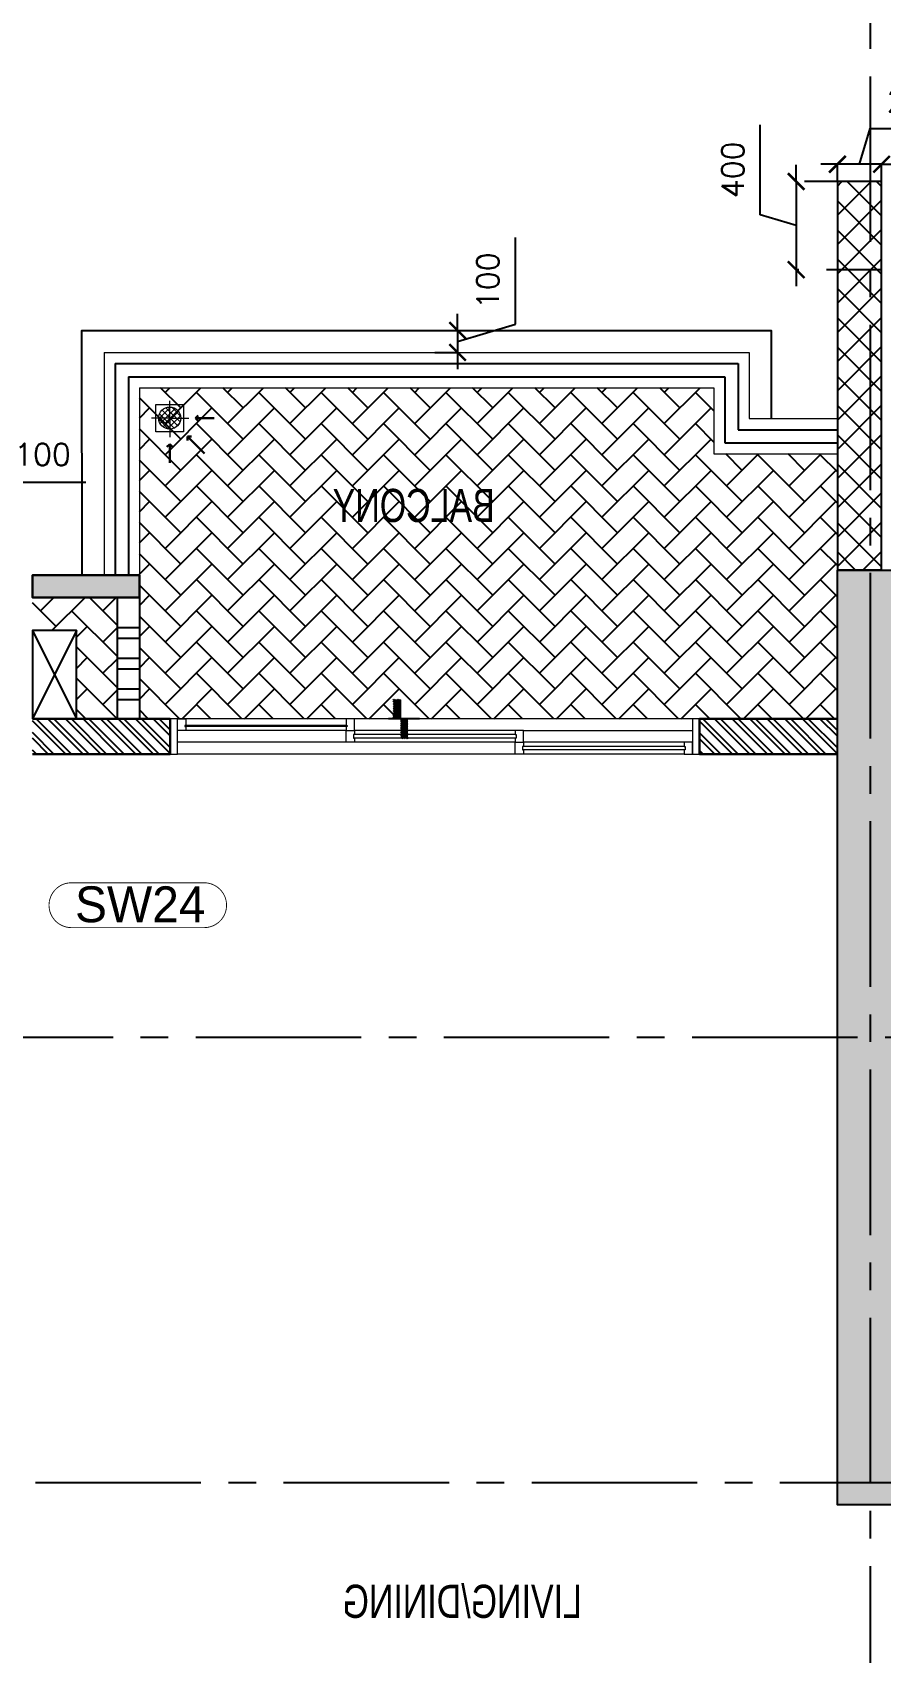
# Model space of a CAD drawing. Header units: millimetres. Extents: x 1181448 to 1317632, y -5734806 to -5633961.
# Drawn here: x 1218662 to 1222512, y -5714824 to -5707479 of the extents above; entities that cross this region are included whole.
import ezdxf

# ---------------------------------------------------------------- set-up
doc = ezdxf.new("R2010")
doc.units = ezdxf.units.MM
doc.header["$LTSCALE"] = 1000
doc.header["$MEASUREMENT"] = 0
for name, pattern in [('3BHK-A$1$AUDIT_D_120904163729-0', [0]), ('AUDIT_D_120904163729-0', [0]), ('T8(T9 IS SIMILAR) - TYPICAL FLOOR ELEVATION$1$AUDIT_D_120904163729-0', [0]), ('T8(T9 IS SIMILAR) - TYPICAL FLOOR ELEVATION$1$HIDDEN', [0.375, 0.25, -0.125]), ('T8_REFUGE COLUMNS$0$CENTER2', [1.125, 0.75, -0.125, 0.125, -0.125])]:
    doc.linetypes.add(name, pattern=pattern)
doc.layers.get('0').update_dxf_attribs({"linetype": 'AUDIT_D_120904163729-0'})
for name, color, linetype, lineweight in [('3BHK-A$0$a-Text', 4, 'Continuous', 0), ('3BHK-A$1$a-TOI-fixtures', 251, 'Continuous', 0), ('3BHK-A$1$A-WALL- 160', 6, 'Continuous', 30), ('3BHK-A$1$Ele', 8, 'Continuous', 15), ('3BHK-A$1$Window', 4, 'Continuous', 20), ('T8(T9 IS SIMILAR) - REFUGE FLOOR$0$D&W', 8, 'Continuous', 25), ('T8_REFUGE COLUMNS$0$A-COLUMN NO size reduce', 81, 'Continuous', 25)]:
    doc.layers.add(name, color=color, linetype=linetype, lineweight=lineweight)
for name, color, linetype in [('3BHK-A$0$a-tile drop', 3, 'Continuous'), ('3BHK-A$0$APT PLANS-typ$0$TILEDROP', 3, 'Continuous'), ('3BHK-A$1$$1$CUT-OUT', 49, 'Continuous'), ('3BHK-A$1$A-DECK SUNK 125', 8, 'Continuous'), ('3BHK-A$1$A-Elev Feature-Chajja', 13, 'Continuous'), ('3BHK-A$1$A-HATCH -160', 251, '3BHK-A$1$AUDIT_D_120904163729-0'), ('3BHK-A$1$CUT-OUT', 49, 'Continuous'), ('3BHK-A$1$ELE 1', 1, 'Continuous'), ('A_dim', 1, 'Continuous'), ('T8(T9 IS SIMILAR) - REFUGE FLOOR$1$A_rail', 253, 'Continuous'), ('T8(T9 IS SIMILAR) - TYPICAL FLOOR ELEVATION$0$A-DIM', 1, 'T8(T9 IS SIMILAR) - TYPICAL FLOOR ELEVATION$1$AUDIT_D_120904163729-0'), ('T8(T9 IS SIMILAR) - TYPICAL FLOOR ELEVATION$1$A-WALL HATCH', 252, 'T8(T9 IS SIMILAR) - TYPICAL FLOOR ELEVATION$1$AUDIT_D_120904163729-0'), ('T8(T9 IS SIMILAR) - TYPICAL FLOOR ELEVATION$1$A-WALL-FEATURES', 6, 'T8(T9 IS SIMILAR) - TYPICAL FLOOR ELEVATION$1$AUDIT_D_120904163729-0'), ('T8_REFUGE COLUMNS$0$A-CENTERLINE', 193, 'T8_REFUGE COLUMNS$0$CENTER2'), ('T8_REFUGE COLUMNS$1$A-RCC COLS', 3, 'Continuous')]:
    doc.layers.add(name, color=color, linetype=linetype)
doc.layers.add('T8_REFUGE COLUMNS$0$COL-HATCH', color=7, linetype='Continuous', lineweight=25, true_color=0xa3a3a3)
doc.styles.add('3BHK-A$0$ARIAL ARROW', font='swisscl.ttf')
doc.styles.add('3BHK-A$0$Romans 1', font='romans.shx', dxfattribs={"height": 100})
doc.styles.add('T8(T9 IS SIMILAR) - TYPICAL FLOOR ELEVATION$0$Romans 1', font='romans.shx', dxfattribs={"height": 100})
doc.styles.add('T8_REFUGE COLUMNS$0$STANDARD', font='GOTHIC.TTF')
doc.dimstyles.new('3BHK-A$0$ALPINE S', dxfattribs={"dimscale": 0, "dimtxt": 100, "dimasz": 75, "dimexe": 0, "dimexo": 0, "dimgap": 75, "dimtad": 1, "dimdec": 0, "dimzin": 0, "dimdsep": 46, "dimtxsty": '3BHK-A$0$Romans 1', "dimblk": '3BHK-A$0$_ArchTick', "dimcen": 0.09, "dimclrd": 256, "dimclre": 256, "dimclrt": 7, "dimadec": 0, "dimazin": 0, "dimtfac": 1, "dimtdec": 0, "dimtofl": 0, "dimtmove": 1, "dimatfit": 0, "dimldrblk": '3BHK-A$0$_Open90', "dimfxl": 1, "dimtolj": 1, "dimtzin": 0, "dimarcsym": 0})
doc.dimstyles.new('T8(T9 IS SIMILAR) - TYPICAL FLOOR ELEVATION$0$ALPINE S', dxfattribs={"dimscale": 0, "dimtxt": 100, "dimasz": 75, "dimexe": 0, "dimexo": 0, "dimgap": 75, "dimtad": 1, "dimdec": 0, "dimzin": 0, "dimdsep": 46, "dimtxsty": 'T8(T9 IS SIMILAR) - TYPICAL FLOOR ELEVATION$0$Romans 1', "dimblk": 'T8(T9 IS SIMILAR) - TYPICAL FLOOR ELEVATION$0$_ArchTick', "dimcen": 0.09, "dimclrd": 256, "dimclre": 256, "dimclrt": 7, "dimadec": 0, "dimazin": 0, "dimtfac": 1, "dimtdec": 0, "dimtofl": 0, "dimtmove": 1, "dimatfit": 0, "dimldrblk": 'T8(T9 IS SIMILAR) - TYPICAL FLOOR ELEVATION$0$_Open90', "dimfxl": 1, "dimtolj": 1, "dimtzin": 0, "dimarcsym": 0})
pattern_1 = [(45, (-0.65, 1285.594), (-39.77475644, 39.77475644), []), (45, (25.864, 1285.594), (-39.77475644, 39.77475644), [])]

# ---------------------------------------------------------------- blocks, each defined once
blk = doc.blocks.new('T8_REFUGE COLUMNS')
at = {"layer": 'T8_REFUGE COLUMNS$0$COL-HATCH', "linetype": 'ByBlock'}
h = blk.add_hatch(color=256, dxfattribs=at)
h.dxf.hatch_style = 1
h.paths.add_polyline_path([(1222612.1, -5714149.9), (1222312.1, -5714149.9), (1222312.1, -5709914.9), (1222612.1, -5709914.9)])
at = {"layer": 'T8_REFUGE COLUMNS$0$A-CENTERLINE'}
for p, q in [((1222462.1, -5720802.9), (1222462.1, -5702690.8)), ((1223527.8, -5712032.4), (1182137.1, -5712032.4)), ((1229551.2, -5714049.9), (1182156.9, -5714049.9))]:
    blk.add_line(p, q, dxfattribs=at)
at = {"layer": 'T8_REFUGE COLUMNS$0$A-COLUMN NO size reduce', "linetype": 'ByBlock', "const_width": 3.9}
blk.add_lwpolyline([(1218839, -5711534.8, -1), (1218839, -5711331.6), (1219440.8, -5711331.6, -1), (1219440.8, -5711534.8)], format="xyb", close=True, dxfattribs=at)
at = {"layer": 'T8_REFUGE COLUMNS$1$A-RCC COLS', "linetype": 'ByBlock'}
blk.add_lwpolyline([(1222612.1, -5714149.9), (1222312.1, -5714149.9), (1222312.1, -5709914.9), (1222612.1, -5709914.9)], close=True, dxfattribs=at)
at = {"layer": 'T8_REFUGE COLUMNS$0$A-COLUMN NO size reduce', "linetype": 'ByBlock', "insert": (1218855.2, -5711347.8), "char_height": 162.5, "attachment_point": 1, "style": 'T8_REFUGE COLUMNS$0$STANDARD'}
blk.add_mtext_dynamic_manual_height_columns('SW24', width=444.685, gutter_width=500, heights=[0], dxfattribs=at)
blk = doc.blocks.new('3BHK-A$1$2400')
at = {"layer": '3BHK-A$1$Window', "color": 1, "lineweight": 13}
for p, q in [((1151176.5, -5692111.9), (1148842.5, -5692111.9)), ((1149607.5, -5692111.9), (1148880, -5692111.9)), ((1149607.5, -5692165.3), (1148880, -5692165.3)), ((1150373.7, -5692165.3), (1149645, -5692165.3)), ((1150411.2, -5692165.3), (1151176.5, -5692165.3)), ((1149607.5, -5692218.6), (1148842.5, -5692218.6)), ((1150373.7, -5692271.9), (1148842.5, -5692271.9)), ((1150373.7, -5692218.6), (1149645, -5692218.6)), ((1151139, -5692218.6), (1150411.2, -5692218.6)), ((1151139, -5692271.9), (1150411.2, -5692271.9))]:
    blk.add_line(p, q, dxfattribs=at)
at = {"layer": '3BHK-A$1$Window', "color": 5, "lineweight": 13}
for p, q in [((1149607.5, -5692142.2), (1148880, -5692142.2)), ((1149607.5, -5692146.7), (1148880, -5692146.7)), ((1150373.7, -5692183.8), (1149645, -5692183.8)), ((1150373.7, -5692200), (1149645, -5692200)), ((1151139, -5692237.2), (1150411.2, -5692237.2)), ((1151139, -5692253.3), (1150411.2, -5692253.3))]:
    blk.add_line(p, q, dxfattribs=at)
at = {"layer": '3BHK-A$1$Window', "color": 4, "lineweight": 13}
for points in [[(1148842.5, -5692111.9), (1148809.5, -5692111.9), (1148809.5, -5692271.9), (1148842.5, -5692271.9)], [(1148880, -5692146.7), (1148880, -5692165.3), (1148842.5, -5692165.3), (1148842.5, -5692111.9), (1148880, -5692111.9), (1148880, -5692142.2), (1148875.5, -5692142.2), (1148875.5, -5692146.7)], [(1149607.5, -5692146.7), (1149607.5, -5692165.3), (1149645, -5692165.3), (1149645, -5692111.9), (1149607.5, -5692111.9), (1149607.5, -5692142.2), (1149612, -5692142.2), (1149612, -5692146.7)], [(1151209.5, -5692111.9), (1151176.5, -5692111.9), (1151176.5, -5692271.9), (1151209.5, -5692271.9)], [(1149645, -5692200), (1149645, -5692218.6), (1149607.5, -5692218.6), (1149607.5, -5692165.3), (1149645, -5692165.3), (1149645, -5692183.8), (1149640.5, -5692183.8), (1149640.5, -5692200)], [(1150373.7, -5692200), (1150373.7, -5692218.6), (1150411.2, -5692218.6), (1150411.2, -5692165.3), (1150373.7, -5692165.3), (1150373.7, -5692183.8), (1150378.2, -5692183.8), (1150378.2, -5692200)], [(1150411.2, -5692253.3), (1150411.2, -5692271.9), (1150373.7, -5692271.9), (1150373.7, -5692218.6), (1150411.2, -5692218.6), (1150411.2, -5692237.2), (1150406.7, -5692237.2), (1150406.7, -5692253.3)], [(1151139, -5692253.3), (1151139, -5692271.9), (1151176.5, -5692271.9), (1151176.5, -5692218.6), (1151139, -5692218.6), (1151139, -5692237.2), (1151143.5, -5692237.2), (1151143.5, -5692253.3)]]:
    blk.add_lwpolyline(points, close=True, dxfattribs=at)
blk = doc.blocks.new('3BHK-A$0$TILE DROP -x')
at = {"layer": '3BHK-A$0$APT PLANS-typ$0$TILEDROP'}
h = blk.add_hatch(dxfattribs=at)
h.set_pattern_fill('ACET-2D-ANSI31', color=8, scale=90, angle=90, style=0)
h.set_pattern_definition([(135, (-851695.914, 5365039.183), (-7.954951288, -7.954951288), [])])
h.paths.add_polyline_path([(-58324, -19206), (-58324, -19024), (-58262, -19024), (-58262, -19206)])
edge = h.paths.add_edge_path()
edge.add_line((-58324, -19381), (-58394, -19381))
edge.add_line((-58324, -19206), (-58324, -19381))
edge.add_line((-58393, -19206), (-58324, -19206))
edge.add_line((-58393, -19381), (-58393, -19206))
at = {"layer": '3BHK-A$0$APT PLANS-typ$0$TILEDROP', "color": 1}
blk.add_line((-58154, -19206), (-58434, -19206), dxfattribs=at)
at = {"layer": '3BHK-A$0$APT PLANS-typ$0$TILEDROP', "color": 20, "const_width": 10}
for points in [[(-58262, -19206), (-58262, -19024)], [(-58324, -19381), (-58324, -19206)], [(-58324, -19206), (-58262, -19206)]]:
    blk.add_lwpolyline(points, dxfattribs=at)
blk = doc.blocks.new('3BHK-A$0$_ArchTick')
at = {"color": 0, "linetype": 'ByBlock', "const_width": 0.15}
blk.add_lwpolyline([(-0.5, -0.5), (0.5, 0.5)], dxfattribs=at)
blk = doc.blocks.new('3BHK-A$0$_Open90')
at = {"color": 0, "linetype": 'ByBlock', "lineweight": -2}
for p, q in [((0, 0), (-1, 0)), ((-0.5, 0.5), (0, 0)), ((0, 0), (-0.5, -0.5))]:
    blk.add_line(p, q, dxfattribs=at)
blk = doc.blocks.new('T8(T9 IS SIMILAR) - TYPICAL FLOOR ELEVATION$0$_ArchTick')
at = {"color": 0, "linetype": 'ByBlock', "const_width": 0.15}
blk.add_lwpolyline([(-0.5, -0.5), (0.5, 0.5)], dxfattribs=at)
blk = doc.blocks.new('*D2243')
at = {"layer": 'T8(T9 IS SIMILAR) - TYPICAL FLOOR ELEVATION$0$A-DIM', "lineweight": -2, "transparency": 16777216}
for p, q in [((1221962.3, -5708305), (1221962.3, -5707897.9)), ((1222124.8, -5708153.8), (1222124.8, -5708078.8)), ((1222124.8, -5708153.8), (1222124.8, -5708553.7)), ((1222124.8, -5708353.8), (1221962.3, -5708305)), ((1222124.8, -5708553.7), (1222124.8, -5708628.7))]:
    blk.add_line(p, q, dxfattribs=at)
at = {"layer": 'T8(T9 IS SIMILAR) - TYPICAL FLOOR ELEVATION$0$A-DIM', "linetype": 'T8(T9 IS SIMILAR) - TYPICAL FLOOR ELEVATION$1$HIDDEN', "lineweight": -2, "transparency": 16777216}
for p, q in [((1222412, -5708153.8), (1222124.8, -5708153.8)), ((1222512.2, -5708553.7), (1222124.8, -5708553.7))]:
    blk.add_line(p, q, dxfattribs=at)
at = {"layer": 'T8(T9 IS SIMILAR) - TYPICAL FLOOR ELEVATION$0$A-DIM', "linetype": 'ByBlock', "lineweight": -2, "transparency": 16777216, "xscale": 75, "yscale": 75, "zscale": 75}
for p, rotation in [((1222124.8, -5708153.8), 270), ((1222124.8, -5708553.7), 90)]:
    blk.add_blockref('T8(T9 IS SIMILAR) - TYPICAL FLOOR ELEVATION$0$_ArchTick', p, dxfattribs=dict(at, rotation=rotation))
at = {"layer": 'T8(T9 IS SIMILAR) - TYPICAL FLOOR ELEVATION$0$A-DIM', "color": 7, "linetype": 'ByBlock', "transparency": 16777216, "insert": (1221837.3, -5708101.4), "char_height": 100, "attachment_point": 5, "rotation": 90, "style": 'T8(T9 IS SIMILAR) - TYPICAL FLOOR ELEVATION$0$Romans 1'}
blk.add_mtext('\\A1;400', dxfattribs=at)
blk = doc.blocks.new('T8(T9 IS SIMILAR) - TYPICAL FLOOR ELEVATION$0$_Open90')
at = {"color": 0, "linetype": 'ByBlock', "lineweight": -2}
for p, q in [((0, 0), (-1, 0)), ((-0.5, 0.5), (0, 0)), ((0, 0), (-0.5, -0.5))]:
    blk.add_line(p, q, dxfattribs=at)
blk = doc.blocks.new('*D2244')
at = {"layer": 'T8(T9 IS SIMILAR) - TYPICAL FLOOR ELEVATION$0$A-DIM', "lineweight": -2, "transparency": 16777216}
for p, q in [((1220852.4, -5708800), (1220852.4, -5708407.1)), ((1220589.9, -5708828.7), (1220589.9, -5708753.7)), ((1220589.9, -5708878.7), (1220852.4, -5708800)), ((1220589.9, -5708828.7), (1220589.9, -5708928.7)), ((1220589.9, -5708928.7), (1220589.9, -5709003.7))]:
    blk.add_line(p, q, dxfattribs=at)
at = {"layer": 'T8(T9 IS SIMILAR) - TYPICAL FLOOR ELEVATION$0$A-DIM', "linetype": 'T8(T9 IS SIMILAR) - TYPICAL FLOOR ELEVATION$1$HIDDEN', "lineweight": -2, "transparency": 16777216}
for p, q in [((1220487.2, -5708828.7), (1220589.9, -5708828.7)), ((1220487.2, -5708928.7), (1220589.9, -5708928.7))]:
    blk.add_line(p, q, dxfattribs=at)
at = {"layer": 'T8(T9 IS SIMILAR) - TYPICAL FLOOR ELEVATION$0$A-DIM', "linetype": 'ByBlock', "lineweight": -2, "transparency": 16777216, "xscale": 75, "yscale": 75, "zscale": 75}
for p, rotation in [((1220589.9, -5708828.7), 270), ((1220589.9, -5708928.7), 90)]:
    blk.add_blockref('T8(T9 IS SIMILAR) - TYPICAL FLOOR ELEVATION$0$_ArchTick', p, dxfattribs=dict(at, rotation=rotation))
at = {"layer": 'T8(T9 IS SIMILAR) - TYPICAL FLOOR ELEVATION$0$A-DIM', "color": 7, "linetype": 'ByBlock', "transparency": 16777216, "insert": (1220727.4, -5708603.6), "char_height": 100, "attachment_point": 5, "rotation": 90, "style": 'T8(T9 IS SIMILAR) - TYPICAL FLOOR ELEVATION$0$Romans 1'}
blk.add_mtext('\\A1;100', dxfattribs=at)
blk = doc.blocks.new('*D2249')
at = {"layer": 'T8(T9 IS SIMILAR) - TYPICAL FLOOR ELEVATION$0$A-DIM', "lineweight": -2, "transparency": 16777216}
for p, q in [((1222412, -5708075.7), (1222460.7, -5707913.2)), ((1222460.7, -5707913.2), (1222867.9, -5707913.2)), ((1222311.8, -5708075.7), (1222236.8, -5708075.7)), ((1222512.2, -5708075.7), (1222311.8, -5708075.7)), ((1222512.2, -5708075.7), (1222587.2, -5708075.7))]:
    blk.add_line(p, q, dxfattribs=at)
at = {"layer": 'T8(T9 IS SIMILAR) - TYPICAL FLOOR ELEVATION$0$A-DIM', "linetype": 'T8(T9 IS SIMILAR) - TYPICAL FLOOR ELEVATION$1$HIDDEN', "lineweight": -2, "transparency": 16777216}
for p, q in [((1222311.8, -5708153.8), (1222311.8, -5708075.7)), ((1222512.2, -5708153.8), (1222512.2, -5708075.7))]:
    blk.add_line(p, q, dxfattribs=at)
at = {"layer": 'T8(T9 IS SIMILAR) - TYPICAL FLOOR ELEVATION$0$A-DIM', "linetype": 'ByBlock', "lineweight": -2, "transparency": 16777216, "xscale": 75, "yscale": 75, "zscale": 75}
blk.add_blockref('T8(T9 IS SIMILAR) - TYPICAL FLOOR ELEVATION$0$_ArchTick', (1222311.8, -5708075.7), dxfattribs=at)
at = {"layer": 'T8(T9 IS SIMILAR) - TYPICAL FLOOR ELEVATION$0$A-DIM', "linetype": 'ByBlock', "lineweight": -2, "transparency": 16777216, "xscale": 75, "yscale": 75, "zscale": 75, "rotation": 180}
blk.add_blockref('T8(T9 IS SIMILAR) - TYPICAL FLOOR ELEVATION$0$_ArchTick', (1222512.2, -5708075.7), dxfattribs=at)
at = {"layer": 'T8(T9 IS SIMILAR) - TYPICAL FLOOR ELEVATION$0$A-DIM', "color": 7, "linetype": 'ByBlock', "transparency": 16777216, "insert": (1222664.3, -5707788.2), "char_height": 100, "attachment_point": 5, "style": 'T8(T9 IS SIMILAR) - TYPICAL FLOOR ELEVATION$0$Romans 1', "bg_fill": 3, "box_fill_scale": 1.25, "bg_fill_color": 256, "bg_fill_true_color": 13158600, "bg_fill_transparency": 0}
blk.add_mtext('\\A1;200', dxfattribs=at)
blk = doc.blocks.new('*D2250')
at = {"layer": 'T8(T9 IS SIMILAR) - TYPICAL FLOOR ELEVATION$0$A-DIM', "lineweight": -2, "transparency": 16777216}
for p, q in [((1218462.5, -5709678.4), (1218511.3, -5709515.9)), ((1218511.3, -5709515.9), (1218904.1, -5709515.9)), ((1218412.5, -5709678.4), (1218337.5, -5709678.4)), ((1218412.5, -5709678.4), (1218512.5, -5709678.4)), ((1218512.5, -5709678.4), (1218587.5, -5709678.4))]:
    blk.add_line(p, q, dxfattribs=at)
at = {"layer": 'T8(T9 IS SIMILAR) - TYPICAL FLOOR ELEVATION$0$A-DIM', "linetype": 'T8(T9 IS SIMILAR) - TYPICAL FLOOR ELEVATION$1$HIDDEN', "lineweight": -2, "transparency": 16777216}
for p, q in [((1218412.5, -5709738.8), (1218412.5, -5709678.4)), ((1218512.5, -5709738.8), (1218512.5, -5709678.4))]:
    blk.add_line(p, q, dxfattribs=at)
at = {"layer": 'T8(T9 IS SIMILAR) - TYPICAL FLOOR ELEVATION$0$A-DIM', "linetype": 'ByBlock', "lineweight": -2, "transparency": 16777216, "xscale": 75, "yscale": 75, "zscale": 75}
blk.add_blockref('T8(T9 IS SIMILAR) - TYPICAL FLOOR ELEVATION$0$_ArchTick', (1218412.5, -5709678.4), dxfattribs=at)
at = {"layer": 'T8(T9 IS SIMILAR) - TYPICAL FLOOR ELEVATION$0$A-DIM', "linetype": 'ByBlock', "lineweight": -2, "transparency": 16777216, "xscale": 75, "yscale": 75, "zscale": 75, "rotation": 180}
blk.add_blockref('T8(T9 IS SIMILAR) - TYPICAL FLOOR ELEVATION$0$_ArchTick', (1218512.5, -5709678.4), dxfattribs=at)
at = {"layer": 'T8(T9 IS SIMILAR) - TYPICAL FLOOR ELEVATION$0$A-DIM', "color": 7, "linetype": 'ByBlock', "transparency": 16777216, "insert": (1218707.7, -5709390.9), "char_height": 100, "attachment_point": 5, "style": 'T8(T9 IS SIMILAR) - TYPICAL FLOOR ELEVATION$0$Romans 1', "bg_fill": 3, "box_fill_scale": 1.25, "bg_fill_color": 256, "bg_fill_true_color": 13158600, "bg_fill_transparency": 0}
blk.add_mtext('\\A1;100', dxfattribs=at)
blk = doc.blocks.new('3BHK-A$0$A$C1DA736AB')
at = {"layer": '3BHK-A$1$a-TOI-fixtures', "linetype": 'ByBlock'}
for points in [[(117, 0.4, 0), (202.3, 0.4, 0)], [(0.4, -117, 0), (0.4, -202.3, 0)], [(81.7, -82.8, 0), (158.2, -159.9, 0)]]:
    blk.add_leader(points, dimstyle='3BHK-A$0$ALPINE S', override={"dimscale": 1, "dimasz": 25, "dimtad": 0, "dimfxl": 5, "dimtfill": 1, "dimarcsym": 1}, dxfattribs=at)
blk = doc.blocks.new('3BHK-A$0$Type-A-First Floor Plan-bottom-up$0$FLOOR TRAP-flat-6')
at = {"layer": '3BHK-A$1$a-TOI-fixtures'}
h = blk.add_hatch(dxfattribs=at)
h.set_pattern_fill('ACET-2D-_USER', color=256, scale=20, angle=45, style=0, double=1, pattern_type=0)
h.set_pattern_definition([(45, (-789896.981, 5385770.066), (-14.142135624, 14.142135624), []), (135, (-789896.981, 5385770.066), (-14.142135624, -14.142135624), [])])
edge = h.paths.add_edge_path()
edge.add_arc((150, 150), 50, 0, 360)
for q in [(150, 228.6), (67.6, 150), (237.4, 150), (150, 63.6)]:
    blk.add_line((150, 150), q, dxfattribs=at)
blk.add_lwpolyline([(87.5, 212.5), (212.5, 212.5), (212.5, 87.5), (87.5, 87.5)], close=True, dxfattribs=at)
blk.add_circle((150, 150), 50, dxfattribs=at)
at = {"layer": '3BHK-A$1$A-WALL- 160', "linetype": 'ByBlock'}
blk.add_blockref('3BHK-A$0$A$C1DA736AB', (149.6, 149.6, 0), dxfattribs=at)
blk = doc.blocks.new('3BHK-A')
at = {"layer": '3BHK-A$1$A-DECK SUNK 125'}
h = blk.add_hatch(dxfattribs=at)
h.set_pattern_fill('AR-HBONE', color=256, scale=25)
h.paths.add_polyline_path([(1193397.4, -5709088.5), (1190792.7, -5709088.7), (1190792.7, -5709388.5), (1190232.7, -5709388.5), (1190232.7, -5710588.5), (1193397.4, -5710588.5)])
h.paths.add_polyline_path([(1193497.4, -5710588.5), (1193497.3, -5710038.5), (1193882.3, -5710038.5), (1193882.3, -5710188.5), (1193682.6, -5710188.5), (1193682.6, -5710588.5)])
at = {"layer": '3BHK-A$1$A-HATCH -160', "linetype": 'ByBlock'}
h = blk.add_hatch(dxfattribs=at)
h.set_pattern_fill('ZIGZAG', color=256, scale=250)
h.set_pattern_definition([(9e-15, (1e-08, 0), (31.25, 31.25), [31.25, -31.25]), (90, (31.25, 0), (-31.25, 31.25), [31.25, -31.25])])
h.paths.add_polyline_path([(1185182.8, -5714749.5), (1186532.7, -5714749.5), (1186532.7, -5714149.5), (1186632.7, -5714149.5), (1186632.7, -5714749.5), (1188712.7, -5714749.5), (1188712.7, -5714049.5), (1189032.5, -5714049.5), (1189032.5, -5714149.5), (1188812.7, -5714149.5), (1188812.7, -5715449.5), (1189032.5, -5715449.5), (1189032.5, -5715549.5), (1188712.7, -5715549.5), (1188712.7, -5714849.5), (1186632.7, -5714849.5), (1186632.7, -5715664.5), (1186532.7, -5715664.5), (1186532.7, -5714849.5), (1185182.8, -5714849.5)])
h.paths.add_polyline_path([(1185182.8, -5713249.5), (1185782.7, -5713249.5), (1185782.7, -5713149.5), (1185182.8, -5713149.5)])
h.paths.add_polyline_path([(1186532.7, -5710699.5), (1186632.7, -5710699.5), (1186632.7, -5713249.5), (1186532.7, -5713249.5)])
h.paths.add_polyline_path([(1186532.7, -5717399.5), (1186632.7, -5717399.5), (1186632.7, -5716414.5), (1186532.7, -5716414.5)])
h.paths.add_polyline_path([(1194902.2, -5715375), (1194082.3, -5715375), (1194082.3, -5715475), (1194902.2, -5715475)])
h.paths.add_polyline_path([(1195782.2, -5715375), (1196682.2, -5715375), (1196682.2, -5715475), (1195782.2, -5715475)])
h.paths.add_polyline_path([(1194132.5, -5714149.9), (1196532.4, -5714149.9), (1196532.4, -5714049.9), (1194132.5, -5714049.9)])
h.paths.add_polyline_path([(1197432.4, -5711800.2), (1197532.4, -5711800.2), (1197532.4, -5714149.9), (1197432.4, -5714149.9)])
h.paths.add_polyline_path([(1198282.4, -5714149.9), (1198958.7, -5714149.9), (1198958.7, -5714049.9), (1198282.4, -5714049.9)])
h.paths.add_polyline_path([(1196871.9, -5720208.6), (1196082.2, -5720209.7), (1196082.3, -5720109.7), (1196082.2, -5720109.7), (1196182.2, -5720109.7), (1196871.9, -5720108.6)])
h.paths.add_polyline_path([(1193397.2, -5709939.9), (1193882.3, -5709939.6), (1193882.3, -5710040.1), (1193397.3, -5710040.1)])
h.paths.add_polyline_path([(1186632.7, -5708554.7), (1187192.3, -5708554.8), (1187192.3, -5708654.7), (1186632.7, -5708654.7)])
h.paths.add_polyline_path([(1194182.3, -5715724), (1194082.3, -5715724), (1194082.3, -5715474), (1194182.3, -5715474)])
h = blk.add_hatch(dxfattribs=at)
h.set_pattern_fill('ANSI32', color=256, scale=150)
h.set_pattern_definition(pattern_1)
h.paths.add_polyline_path([(1190232.7, -5710589.8), (1190857.5, -5710589.8), (1190857.5, -5710749.8), (1190232.7, -5710749.8)])
h = blk.add_hatch(dxfattribs=at)
h.set_pattern_fill('ANSI32', color=256, scale=150)
h.set_pattern_definition(pattern_1)
h.paths.add_polyline_path([(1193257.5, -5710589.8), (1193882.6, -5710590), (1193882.6, -5710749.9), (1193257.5, -5710749.8)])
at = {"layer": '3BHK-A$1$$1$CUT-OUT', "elevation": 0}
blk.add_lwpolyline([(1193497.4, -5710588.5), (1193497.3, -5710038.5), (1193397.3, -5710038.5), (1193397.4, -5710588.5)], close=True, dxfattribs=at)
at = {"layer": '3BHK-A$1$A-Elev Feature-Chajja', "color": 4, "elevation": 0}
for points in [[(1193497.3, -5710174.2), (1193397.3, -5710174.2), (1193397.3, -5710224.2), (1193497.3, -5710224.2)], [(1193497.3, -5710313.3), (1193397.3, -5710313.3), (1193397.3, -5710363.3), (1193497.3, -5710363.3)], [(1193497.3, -5710452.4), (1193397.3, -5710452.4), (1193397.3, -5710502.4), (1193497.3, -5710502.4)]]:
    blk.add_lwpolyline(points, close=True, dxfattribs=at)
at = {"layer": '3BHK-A$1$A-WALL- 160', "linetype": 'ByBlock'}
for p, q in [((1190857.5, -5710588.5, 0), (1190232.7, -5710588.5, 0)), ((1190857.5, -5710588.5, 0), (1190857.5, -5710748.5, 0)), ((1193257.5, -5710588.5, 0), (1193257.5, -5710748.5, 0)), ((1190857.5, -5710748.5, 0), (1190232.7, -5710748.5, 0)), ((1193257.5, -5710748.5, 0), (1193882.6, -5710748.5, 0))]:
    blk.add_line(p, q, dxfattribs=at)
at = {"layer": '3BHK-A$1$A-WALL- 160', "linetype": 'ByBlock', "elevation": 0}
blk.add_lwpolyline([(1193397.4, -5709938.5), (1193882.3, -5709938.5), (1193882.3, -5710038.5), (1193397.3, -5710038.5)], close=True, dxfattribs=at)
blk.add_lwpolyline([(1193257.5, -5710588.5), (1193882.6, -5710588.5)], dxfattribs=at)
at = {"layer": '3BHK-A$1$CUT-OUT'}
for p, q in [((1193882.3, -5710188.5, 0), (1193682.6, -5710588.5, 0)), ((1193682.6, -5710188.5, 0), (1193882.6, -5710588.5, 0))]:
    blk.add_line(p, q, dxfattribs=at)
at = {"layer": '3BHK-A$1$CUT-OUT', "elevation": 0}
blk.add_lwpolyline([(1193882.6, -5710588.5), (1193682.6, -5710588.5), (1193682.6, -5710188.5), (1193882.6, -5710188.5)], close=True, dxfattribs=at)
at = {"layer": '3BHK-A$1$Ele'}
for p, q in [((1193557.4, -5708928.5, 0), (1190632.7, -5708928.5, 0)), ((1190632.7, -5708928.5, 0), (1190632.7, -5709228.5, 0)), ((1193557.4, -5708928.5, 0), (1193557.4, -5709938.8, 0)), ((1193397.4, -5709088.5, 0), (1190792.7, -5709088.5, 0)), ((1190792.7, -5709088.5, 0), (1190792.7, -5709388.5, 0)), ((1193397.4, -5709088.5, 0), (1193397.4, -5709938.8, 0)), ((1190632.7, -5709228.5, 0), (1190232.7, -5709228.5, 0)), ((1190792.7, -5709388.5, 0), (1190232.7, -5709388.5, 0))]:
    blk.add_line(p, q, dxfattribs=at)
at = {"layer": '3BHK-A$1$ELE 1'}
for p, q in [((1193507.1, -5708978.5, 0), (1190682.7, -5708978.5, 0)), ((1190682.7, -5708978.5, 0), (1190682.7, -5709278.5, 0)), ((1193507.1, -5708978.5, 0), (1193507.4, -5709938.8, 0)), ((1193447.4, -5709038.5, 0), (1190742.7, -5709038.5, 0)), ((1190742.7, -5709038.5, 0), (1190742.7, -5709338.5, 0)), ((1193447.4, -5709038.5, 0), (1193447.4, -5709938.8, 0)), ((1190682.7, -5709278.5, 0), (1190232.7, -5709278.5, 0)), ((1190742.7, -5709338.5, 0), (1190232.7, -5709338.5, 0))]:
    blk.add_line(p, q, dxfattribs=at)
at = {"layer": '3BHK-A$0$a-tile drop', "xscale": 0.5, "yscale": 0.5, "zscale": 0.5, "rotation": 180}
blk.add_blockref('3BHK-A$0$TILE DROP -x', (1163051, -5720191.7, 0), dxfattribs=at)
at = {"layer": '3BHK-A$1$a-TOI-fixtures', "extrusion": (0, 0, -1), "zscale": -1}
blk.add_blockref('3BHK-A$0$Type-A-First Floor Plan-bottom-up$0$FLOOR TRAP-flat-6', (-1193410, -5709376.2, 0), dxfattribs=at)
at = {"layer": '3BHK-A$1$A-WALL- 160', "linetype": 'ByBlock', "xscale": -1}
blk.add_blockref('3BHK-A$1$2400', (2342066.9, -18476.6, 0), dxfattribs=at)
at = {"layer": '3BHK-A$0$a-Text', "style": '3BHK-A$0$ARIAL ARROW'}
for s, p in [('BALCONY', (1191786.4, -5709696.9, 0)), ('LIVING/DINING', (1191391.3, -5714662.4, 0))]:
    blk.add_text(s, height=150, dxfattribs=at).set_placement(p)
blk = doc.blocks.new('T8(T9 IS SIMILAR) - TYPICAL FLOOR ELEVATION')
at = {"layer": 'T8(T9 IS SIMILAR) - TYPICAL FLOOR ELEVATION$1$A-WALL HATCH', "linetype": 'ByBlock'}
h = blk.add_hatch(dxfattribs=at)
h.set_pattern_fill('ANSI37', color=256, scale=750)
h.set_pattern_definition([(45, (-0.1, -0.21), (-66.2912607, 66.2912607), []), (135, (-0.1, -0.21), (-66.2912607, -66.2912607), [])])
h.paths.add_polyline_path([(1186632.3, -5709913.9), (1186432.3, -5709913.9), (1186432.3, -5708154.2), (1186632.3, -5708154.2)])
h.paths.add_polyline_path([(1190032.3, -5708154), (1190232.6, -5708154), (1190232.6, -5709913.7), (1190032.3, -5709913.7)])
h.paths.add_polyline_path([(1202792.3, -5700405.8), (1202592.3, -5700405.8), (1202592.3, -5701090.3), (1202792.3, -5701090.3)])
h.paths.add_polyline_path([(1209952.2, -5700405.8), (1209752.2, -5700405.8), (1209752.2, -5701092), (1209952.2, -5701092)])
h.paths.add_polyline_path([(1222512.1, -5708154), (1222311.7, -5708154), (1222311.7, -5709913.7), (1222512.1, -5709913.7)])
h.paths.add_polyline_path([(1225912.1, -5709913.9), (1226112.1, -5709913.9), (1226112.1, -5708154.2), (1225912.1, -5708154.2)])
h.paths.add_polyline_path([(1209852.3, -5729369.1), (1210052.3, -5729369.1), (1210052.3, -5728684.2), (1209852.3, -5728684.2)])
h.paths.add_polyline_path([(1202692.1, -5729369.1), (1202492, -5729369.1), (1202492, -5728684.2), (1202692.1, -5728684.2)])
at = {"layer": 'T8(T9 IS SIMILAR) - TYPICAL FLOOR ELEVATION$1$A-WALL-FEATURES', "linetype": 'ByBlock', "elevation": 0}
blk.add_lwpolyline([(1222512.2, -5708153.8), (1222311.8, -5708153.8), (1222311.8, -5709913.5), (1222512.2, -5709913.5)], close=True, dxfattribs=at)
blk.add_lwpolyline([(1218887.3, -5709938.9), (1218886.9, -5708828.7), (1222011.8, -5708828.7), (1222011.8, -5709227.8)], dxfattribs=at)
at = {"layer": 'T8(T9 IS SIMILAR) - TYPICAL FLOOR ELEVATION$0$A-DIM', "linetype": 'ByBlock'}
for base, p1, p2, picture, middle in [((1222124.8, -5708553.7), (1222412, -5708153.8, 0), (1222512.2, -5708553.7, 0), '*D2243', (1221837.3, -5708230)), ((1220589.9, -5708928.7), (1220487.2, -5708828.7, 0), (1220487.2, -5708928.7, 0), '*D2244', (1220727.4, -5708725))]:
    dim = blk.add_linear_dim(base=base, p1=p1, p2=p2, angle=90, dimstyle='T8(T9 IS SIMILAR) - TYPICAL FLOOR ELEVATION$0$ALPINE S', override={"dimscale": 1, "dimfxl": 5, "dimarcsym": 1}, dxfattribs=at)
    dim.commit()
    dim.dimension.update_dxf_attribs({"geometry": picture, "text_midpoint": middle})
for base, p1, p2, picture, middle in [((1222311.8, -5708075.7), (1222512.2, -5708153.8, 0), (1222311.8, -5708153.8, 0), '*D2249', (1222535.7, -5707788.2)), ((1218512.5, -5709678.4), (1218412.5, -5709738.8, 0), (1218512.5, -5709738.8, 0), '*D2250', (1218586.3, -5709390.9))]:
    dim = blk.add_linear_dim(base=base, p1=p1, p2=p2, dimstyle='T8(T9 IS SIMILAR) - TYPICAL FLOOR ELEVATION$0$ALPINE S', override={"dimscale": 1, "dimfxl": 5, "dimtfill": 1, "dimarcsym": 1}, dxfattribs=at)
    dim.commit()
    dim.dimension.update_dxf_attribs({"geometry": picture, "text_midpoint": middle})
blk = doc.blocks.new('T8(T9 IS SIMILAR) - REFUGE FLOOR')
at = {"layer": 'T8(T9 IS SIMILAR) - REFUGE FLOOR$0$D&W', "linetype": 'ByBlock', "xscale": -1}
blk.add_blockref('3BHK-A', (2412544.6, 0), dxfattribs=at)
at = {"layer": 'T8(T9 IS SIMILAR) - REFUGE FLOOR$1$A_rail', "linetype": 'ByBlock'}
blk.add_blockref('T8_REFUGE COLUMNS', (0, 0), dxfattribs=at)
blk.add_blockref('T8(T9 IS SIMILAR) - TYPICAL FLOOR ELEVATION', (0, 0), dxfattribs=at)

msp = doc.modelspace()

# ---------------------------------------------------------------- block references
at = {"layer": 'A_dim', "linetype": 'ByBlock'}
msp.add_blockref('T8(T9 IS SIMILAR) - REFUGE FLOOR', (0, 0), dxfattribs=at)

doc.saveas('drawing.dxf')
